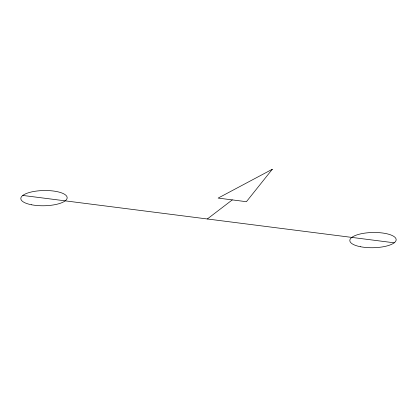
<?xml version="1.0" encoding="UTF-8"?>
<svg xmlns="http://www.w3.org/2000/svg" width="417" height="417" viewBox="0 0 417 417"><rect width="100%" height="100%" fill="white"/><g stroke="black" fill="none" stroke-linecap="round" stroke-linejoin="round"><path stroke-width="0.63" d="M207.332 218.977L232.274 199.894M22.805 195.443L394.195 242.814M272.301 169.266L246.411 201.698L218.143 198.091L272.301 169.266M31.452 204.763A23.164 7.615 -1.1 0 0 67.132 198.122A23.164 7.615 -1.1 0 0 33.417 191.549A23.164 7.615 -1.1 0 0 31.452 204.763M360.45 246.728A23.164 7.615 -1.1 0 0 396.129 240.088A23.164 7.615 -1.1 0 0 362.415 233.515A23.164 7.615 -1.1 0 0 360.45 246.728"/></g></svg>
